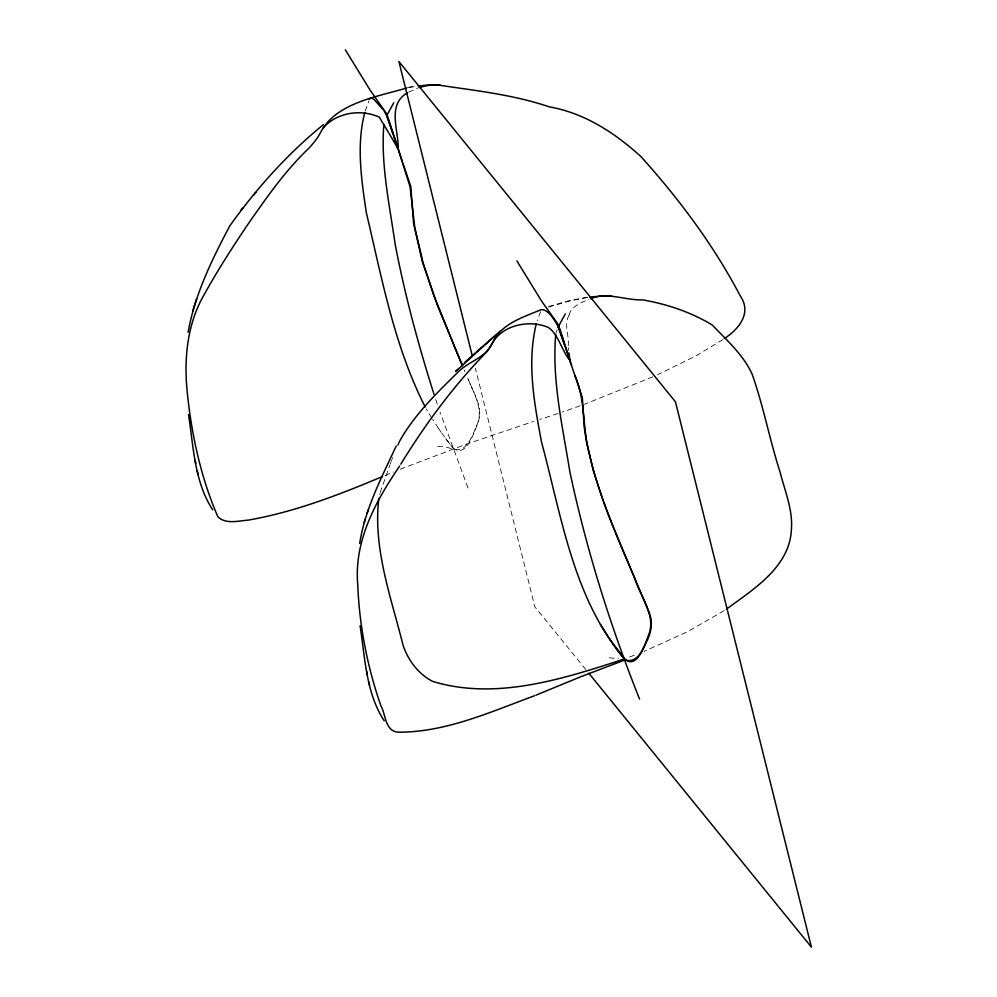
<?xml version="1.0" encoding="UTF-8"?>
<svg xmlns="http://www.w3.org/2000/svg" width="997" height="997" viewBox="0 0 997 997"><rect width="100%" height="100%" fill="white"/><g stroke="black" fill="none" stroke-linecap="round" stroke-linejoin="round"><path stroke-width="0.75" stroke-dasharray="4.99 3.74" d="M569.113 315.052C571.194 306.104 581.625 302.502 589.115 299.187M569.088 315.177C563.392 324.573 569.623 335.54 568.178 346.42M379.732 494.524L379.994 493.54M380.268 492.518L389.752 465.287M556.102 332.786L557.049 329.857M540.548 311.637L537.333 320.673M365.251 111.091L368.89 100.809M390.126 464.303L390.874 462.334M391.26 461.362L392.02 459.405M392.394 458.421L392.781 457.449M722.825 339.628L695.806 355.979L657.659 374.673M724.196 610.613L687.481 631.712L644.149 651.365M408.608 92.148L417.544 88.085M652.748 376.866L584.367 404.296M384.979 475.494L393.229 472.08M400.246 469.226L465.948 444.301L533.594 421.432M634.291 655.253L626.889 658.045M580.254 405.779L562.32 412.048M558.146 413.456L539.875 419.425M548.587 307.064L571.057 300.658L588.33 297.318M548.724 306.503L567.642 301.019L587.719 297.081M407.549 87.412L416.16 85.979M409.156 87.499L416.771 86.216M437.783 446.706C446.693 444.475 457.336 454.333 464.789 446.756C470.422 441.098 473.45 433.471 476.354 426.18C484.741 409.493 473.052 392.556 467.406 377.19M609.341 657.808L618.339 658.568M452.476 447.404C466.122 460.489 474.958 429.919 478.685 420.709C483.059 405.692 472.703 391.572 467.755 378.1M585.862 669.61L534.866 606.861L475.357 368.18M453.672 448.862L445.721 438.668M449.672 443.877L441.983 433.483M438.418 428.299L442.032 433.545M438.456 428.349L432.673 419.475M431.9 418.254L426.342 409.007M464.166 369.862L465.001 371.794M468.004 487.969L440.013 412.11M435.726 399.523L437.571 404.994M568.602 350.308L568.302 347.716"/><path stroke-width="1.5" d="M398.277 148.565C398.576 130.507 386.761 104.498 407.461 92.821M569.835 359.668L568.951 352.901M383.845 124.65C380.63 164.804 389.603 204.933 395.211 244.564C404.932 295.249 418.416 345.224 434.044 394.401M188.121 332.337C194.764 294.551 212.025 259.469 229.833 225.821C256.553 188.408 287.659 153.688 323.414 124.625M359.68 543.44C365.114 508.819 381.677 477.351 396.258 445.908M378.823 498.438C372.841 548.325 391.16 597.564 403.124 645.433C408.197 660.338 418.354 673.984 432.474 681.312C495.845 700.879 563.866 678.733 624.421 658.967C573.001 598.026 561.66 516.496 541.533 442.107C534.28 403.311 526.653 362.721 536.349 323.651M555.728 334.257C551.79 380.38 562.607 426.616 569.91 472.005C586.448 549.559 610.102 625.468 639.563 699.071M382.25 476.641C338.918 494.824 294.589 512.059 248.116 520.135C238.37 520.845 225.646 524.596 217.795 516.67C200.621 476.89 191.287 433.471 187.062 390.326C183.984 357.886 187.386 323.888 203.849 295.187C217.508 270.548 232.725 246.745 248.54 223.44C266.884 197.094 285.341 170.637 308.696 148.403C313.482 143.281 317.931 137.76 321.096 131.479C336.737 102.666 377.963 96.622 406.764 87.985M364.79 112.549C356.241 145.313 361.425 179.273 366.223 212.187C381.801 277.976 394.239 346.221 425.171 406.926M196.658 298.801L192.583 311.425M364.142 522.528L365.263 519.088M367.12 513.256L368.217 509.891M369.476 99.102L371.046 97.743L374.074 99.476L383.945 110.53L386.674 115.378L392.868 133.262M397.89 445.061L398.239 444.238M398.613 443.416L399.361 441.771M386.711 115.752L393.74 102.791M558.27 326.854L565.311 313.881M399.747 440.948C414.266 415.039 436.063 393.715 457.112 373.028C467.294 361.849 484.829 358.397 491.683 344.364M569.449 359.892C562.059 350.907 557.834 333.197 547.976 327.278C528.983 319.414 501.927 324.96 491.907 343.953M492.443 342.968C500.806 323.826 523.313 317.171 541.234 309.618C548.338 309.182 553.983 319.688 557.909 325.67M491.571 344.563L487.172 351.343M400.782 464.166C425.594 423.812 453.822 385.453 486.985 351.592M399.61 466.098C375.881 501.03 353.985 540.349 357.724 584.23C359.306 625.543 367.27 666.706 380.891 705.751C385.914 714.5 384.742 730.689 397.803 732.172C445.41 732.558 490.512 711.895 534.529 695.769M323.24 127.865C336.712 112.462 360.939 108.748 379.321 117.16C385.415 127.691 392.108 138.035 397.89 148.79M240.626 210.566L243.056 207.688M253.649 195.076L255.843 192.483M457.611 369.451L455.679 371.457L494.973 335.727M464.44 362.696L480.404 348.427M500.108 331.178L485.738 343.803M478.597 349.997L487.371 342.395M724.246 338.619C738.69 329.346 752.174 313.083 740.285 295.972C713.815 245.362 679.019 198.914 640.909 156.566C614.925 132.9 584.516 113.047 549.285 106.853C512.869 94.503 474.647 90.528 436.873 84.857M726.414 609.167C753.221 589.451 789.25 567.243 791.344 530.379C793.201 510.115 784.813 490.985 779.99 471.743C769.584 439.64 763.465 406.215 752.224 374.411C743.426 354.82 726.801 340.251 712.207 324.997C691.282 312.235 666.681 303.998 642.517 299.86C625.082 300.458 607.684 291.71 590.498 298.701M535.85 695.233L580.366 676.901L625.156 659.864L617.28 649.77M418.939 87.599L427.588 85.48L436.188 84.845M418.266 85.991L430.417 84.845L440.163 85.106M589.825 297.094L601.976 295.947L611.722 296.209M624.01 659.578C639.738 665.522 645.271 643.09 649.533 632.41C655.017 613.454 640.074 596.218 634.989 578.908C617.99 537.433 598.798 496.444 589.102 452.464C582.273 427.09 585.688 399.872 574.883 375.445M624.047 658.506C636.123 669.884 643.19 647.95 647.726 639.401C651.39 631.101 652.848 621.654 649.259 613.03C634.428 576.316 617.554 540.374 603.97 503.149M588.803 673.224L811.421 947.15L675.443 401.803L398.9 61.515L472.341 356.091M625.244 659.964L609.977 639.401M610.014 639.451L600.543 624.571M384.256 720.856C365.874 692.878 365.114 657.858 360.091 625.792M212.685 509.766C194.315 481.775 193.555 446.756 188.533 414.69M516.907 260.952L541.471 300.92L557.435 323.377L560.239 329.77L571.019 363.955M345.348 49.85L369.912 89.817L386.923 114.294L402.09 160.691M557.173 324.199L566.184 349.561M385.615 113.097L386.313 114.493M462.409 365.749L453.996 345.76M462.421 365.425L437.608 305.905L422.267 261.526L413.568 223.378L410.801 186.601L402.925 163.134M454.208 345.822L433.919 295.573L423.077 262.809L414.777 227.391L410.054 186.751L396.968 145.412M558.183 326.368L560.189 331.939M386.624 115.266L398.164 148.977M603.185 500.993L593.203 470.447L586.386 441.422L584.155 426.753L582.36 397.703L567.729 354.134M560.999 334.282L564.427 344.364M565.972 348.913L568.527 356.515M394.413 137.81L396.17 143.032M366.659 671.23L367.332 674.645M368.89 682.01L369.563 685.438M195.1 460.128L195.773 463.543M197.319 470.908L198.004 474.348"/></g></svg>
